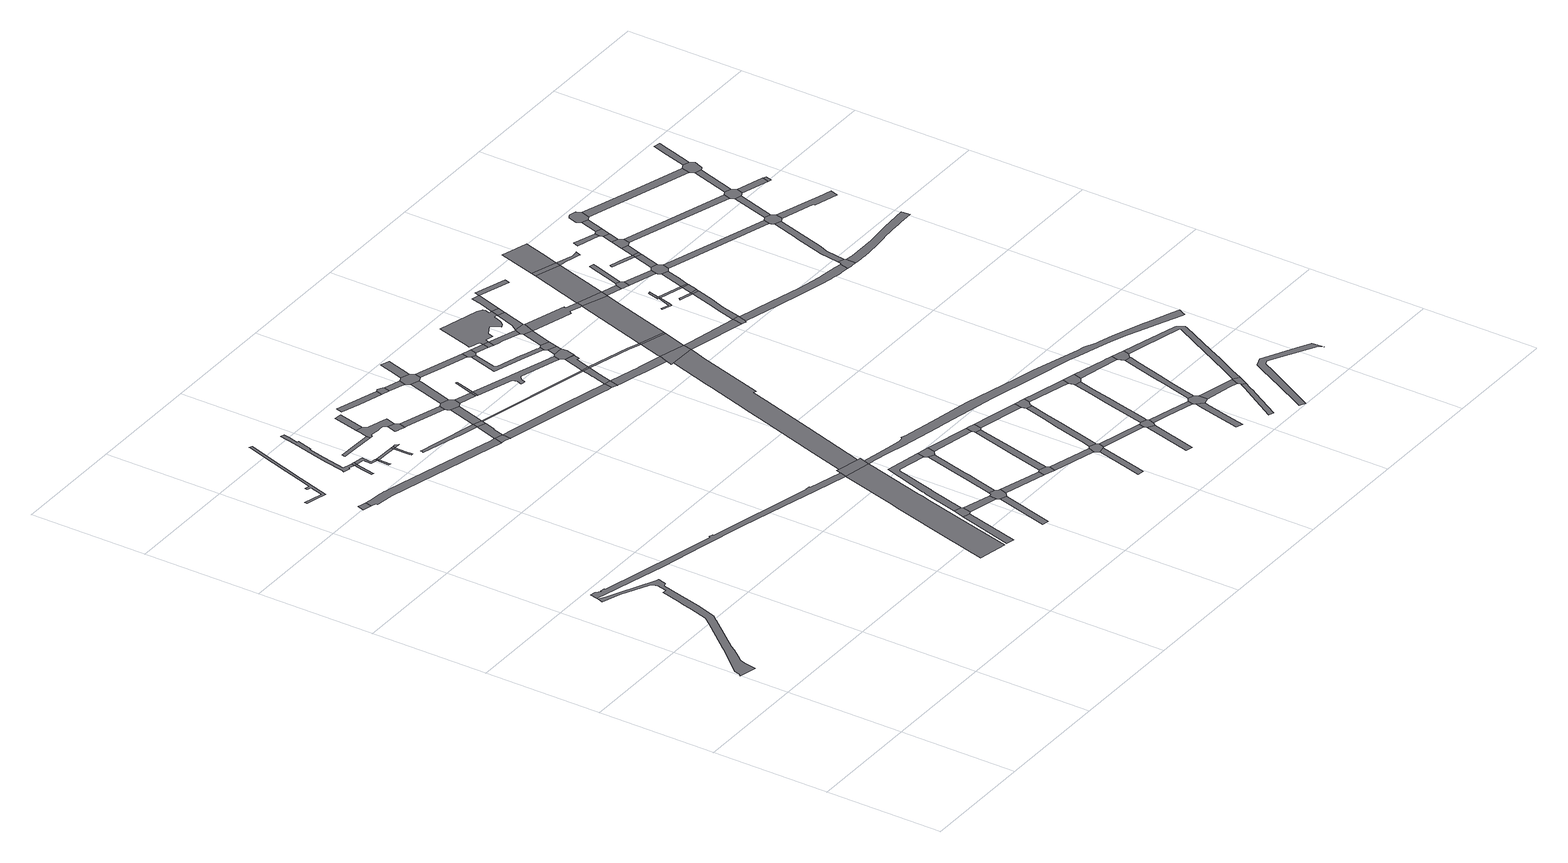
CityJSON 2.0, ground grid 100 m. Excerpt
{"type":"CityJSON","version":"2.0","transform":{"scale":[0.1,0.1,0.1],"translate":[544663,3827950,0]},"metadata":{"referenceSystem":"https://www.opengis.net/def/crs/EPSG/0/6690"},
"CityObjects":{
"road1":{"type":"Road","attributes":{"RoadStructureAttribute.sectionType":"1"},"geometry":[{"type":"MultiSurface","lod":"1","boundaries":[[[0,1,2,3,4,5,6,7,8,9,10,11,12,13,14,15,16,17,18,19,20,21,22,23,24,25,26,27,28,29,30,31,32,33,34,35,36,37,38,39]]]}]},
"road2":{"type":"Road","geometry":[{"type":"MultiSurface","lod":"1","boundaries":[[[40,41,42,43,44]]]}]},
"road3":{"type":"Road","attributes":{"RoadStructureAttribute.sectionType":"1"},"geometry":[{"type":"MultiSurface","lod":"1","boundaries":[[[45,46,47,48,49,50,51,52,53,54,55,56,57,58,59,60,61,62,63,64,65,66,67,68,69]]]}]},
"road4":{"type":"Road","attributes":{"RoadStructureAttribute.sectionType":"1"},"geometry":[{"type":"MultiSurface","lod":"1","boundaries":[[[70,71,72,73,74,75,76,77,78,79,80,81,82,83,84,85,86,87,88,89,90,91,92,93,94,95,96]]]}]},
"road5":{"type":"Road","geometry":[{"type":"MultiSurface","lod":"1","boundaries":[[[97,98,99,100,101,102,103,104]]]}]},
"road6":{"type":"Road","geometry":[{"type":"MultiSurface","lod":"1","boundaries":[[[105,97,104,106]]]}]},
"road7":{"type":"Road","attributes":{"RoadStructureAttribute.sectionType":"1"},"geometry":[{"type":"MultiSurface","lod":"1","boundaries":[[[107,108,109,110,111,112,113,114,115,116,117,44,43,118,119,120,121,122,123,124]]]}]},
"road8":{"type":"Road","attributes":{"RoadStructureAttribute.sectionType":"1"},"geometry":[{"type":"MultiSurface","lod":"1","boundaries":[[[125,126,106,104,127,128,129,130]]]}]},
"road9":{"type":"Road","attributes":{"RoadStructureAttribute.sectionType":"1"},"geometry":[{"type":"MultiSurface","lod":"1","boundaries":[[[131,132,133,134,135,136,137,138,139,140,141,142,97,105,143,144,145,146,147,148,149,150,151,152,153]]]}]},
"road10":{"type":"Road","geometry":[{"type":"MultiSurface","lod":"1","boundaries":[[[129,154,155,156,157,158]]]}]},
"road11":{"type":"Road","geometry":[{"type":"MultiSurface","lod":"1","boundaries":[[[130,129,158,159]]]}]},
"road12":{"type":"Road","attributes":{"RoadStructureAttribute.sectionType":"1"},"geometry":[{"type":"MultiSurface","lod":"1","boundaries":[[[160,159,158,161,162,163]]]}]},
"road13":{"type":"Road","attributes":{"RoadStructureAttribute.sectionType":"1"},"geometry":[{"type":"MultiSurface","lod":"1","boundaries":[[[164,165,166,167,168,169,170,171]]]}]},
"road14":{"type":"Road","geometry":[{"type":"MultiSurface","lod":"1","boundaries":[[[162,172,173,174,175,176,177]]]}]},
"road15":{"type":"Road","geometry":[{"type":"MultiSurface","lod":"1","boundaries":[[[163,162,177,178]]]}]},
"road16":{"type":"Road","attributes":{"RoadStructureAttribute.sectionType":"1"},"geometry":[{"type":"MultiSurface","lod":"1","boundaries":[[[179,180,181,178,177]]]}]},
"road17":{"type":"Road","attributes":{"RoadStructureAttribute.sectionType":"1"},"geometry":[{"type":"MultiSurface","lod":"1","boundaries":[[[182,183,184,185,186]]]}]},
"road18":{"type":"Road","geometry":[{"type":"MultiSurface","lod":"1","boundaries":[[[187,188,189,190,171,170,191,192,193,194,195,196,197,198,199,200,201,202,203,204,205,206,207]]]}]},
"road19":{"type":"Road","attributes":{"RoadStructureAttribute.sectionType":"1"},"geometry":[{"type":"MultiSurface","lod":"1","boundaries":[[[208,209,210,211,212,213,214,215,216,217,218]]]}]},
"road20":{"type":"Road","attributes":{"RoadStructureAttribute.sectionType":"1"},"geometry":[{"type":"MultiSurface","lod":"1","boundaries":[[[219,220,187,207,221,222]]]}]},
"road21":{"type":"Road","attributes":{"function":"3","RoadStructureAttribute.sectionType":"1"},"geometry":[{"type":"MultiSurface","lod":"1","boundaries":[[[95,223,224,225,226,227,228,229,230,231,232,233,234,235]]]}]},
"road22":{"type":"Road","attributes":{"RoadStructureAttribute.sectionType":"1"},"geometry":[{"type":"MultiSurface","lod":"1","boundaries":[[[199,236,237,238,239,240,241,242,243,200]]]}]},
"road23":{"type":"Road","geometry":[{"type":"MultiSurface","lod":"1","boundaries":[[[244,182,186,245,246,247]]]}]},
"road24":{"type":"Road","geometry":[{"type":"MultiSurface","lod":"1","boundaries":[[[124,123,248,249,250,251,252,253,254]]]}]},
"road25":{"type":"Road","attributes":{"RoadStructureAttribute.sectionType":"1"},"geometry":[{"type":"MultiSurface","lod":"1","boundaries":[[[217,255,256,124,254,257,258,259]]]}]},
"road26":{"type":"Road","attributes":{"RoadStructureAttribute.sectionType":"1"},"geometry":[{"type":"MultiSurface","lod":"1","boundaries":[[[241,240,260,261,262,263]]]}]},
"road27":{"type":"Road","attributes":{"RoadStructureAttribute.sectionType":"1"},"geometry":[{"type":"MultiSurface","lod":"1","boundaries":[[[246,245,264,265]]]}]},
"road28":{"type":"Road","attributes":{"RoadStructureAttribute.sectionType":"1"},"geometry":[{"type":"MultiSurface","lod":"1","boundaries":[[[266,267,268,269]]]}]},
"road29":{"type":"Road","geometry":[{"type":"MultiSurface","lod":"1","boundaries":[[[218,217,259,270,271]]]}]},
"road30":{"type":"Road","attributes":{"RoadStructureAttribute.sectionType":"1"},"geometry":[{"type":"MultiSurface","lod":"1","boundaries":[[[272,273,274,275,276,277]]]}]},
"road31":{"type":"Road","attributes":{"RoadStructureAttribute.sectionType":"1"},"geometry":[{"type":"MultiSurface","lod":"1","boundaries":[[[278,218,271,279,280]]]}]},
"road32":{"type":"Road","geometry":[{"type":"MultiSurface","lod":"1","boundaries":[[[281,282,265,264,266,269,283,284,285,286]]]}]},
"road33":{"type":"Road","attributes":{"function":"1","RoadStructureAttribute.sectionType":"6"},"geometry":[{"type":"MultiSurface","lod":"1","boundaries":[[[287,288,289,290,291,292,244,247,293,294,295,296,297,298,299,300]]]}]},
"road34":{"type":"Road","geometry":[{"type":"MultiSurface","lod":"1","boundaries":[[[301,302,303,263,262,304,278,280,305,306,307,308]]]}]},
"road35":{"type":"Road","geometry":[{"type":"MultiSurface","lod":"1","boundaries":[[[309,96,95,235,310,311,312,313]]]}]},
"road36":{"type":"Road","geometry":[{"type":"MultiSurface","lod":"1","boundaries":[[[314,277,276,315,316,317]]]}]},
"road37":{"type":"Road","attributes":{"RoadStructureAttribute.sectionType":"1"},"geometry":[{"type":"MultiSurface","lod":"1","boundaries":[[[306,305,318,319]]]}]},
"road38":{"type":"Road","attributes":{"RoadStructureAttribute.sectionType":"1"},"geometry":[{"type":"MultiSurface","lod":"1","boundaries":[[[320,321,301,308,322,323]]]}]},
"road39":{"type":"Road","attributes":{"RoadStructureAttribute.sectionType":"1"},"geometry":[{"type":"MultiSurface","lod":"1","boundaries":[[[316,315,324,325]]]}]},
"road40":{"type":"Road","attributes":{"RoadStructureAttribute.sectionType":"1"},"geometry":[{"type":"MultiSurface","lod":"1","boundaries":[[[326,327,328,254,253,329,330,331,332,333]]]}]},
"road41":{"type":"Road","attributes":{"function":"1","RoadStructureAttribute.sectionType":"6"},"geometry":[{"type":"MultiSurface","lod":"1","boundaries":[[[334,335,336,337,281,286,338,339,340,341]]]}]},
"road42":{"type":"Road","attributes":{"RoadStructureAttribute.sectionType":"1"},"geometry":[{"type":"MultiSurface","lod":"1","boundaries":[[[342,284,283,343,344]]]}]},
"road43":{"type":"Road","geometry":[{"type":"MultiSurface","lod":"1","boundaries":[[[319,318,345,346]]]}]},
"road44":{"type":"Road","geometry":[{"type":"MultiSurface","lod":"1","boundaries":[[[347,348,325,324,349,320,323,350,351,352,353,354]]]}]},
"road45":{"type":"Road","geometry":[{"type":"MultiSurface","lod":"1","boundaries":[[[355,356,357,319,346]]]}]},
"road46":{"type":"Road","attributes":{"RoadStructureAttribute.sectionType":"1"},"geometry":[{"type":"MultiSurface","lod":"1","boundaries":[[[358,271,270,359,360]]]}]},
"road47":{"type":"Road","attributes":{"RoadStructureAttribute.sectionType":"1"},"geometry":[{"type":"MultiSurface","lod":"1","boundaries":[[[361,362,363,347,354,364,365,366]]]}]},
"road48":{"type":"Road","geometry":[{"type":"MultiSurface","lod":"1","boundaries":[[[367,300,299,334,341,368,369,370]]]}]},
"road49":{"type":"Road","geometry":[{"type":"MultiSurface","lod":"1","boundaries":[[[371,344,343,372,373,374,375]]]}]},
"road50":{"type":"Road","attributes":{"RoadStructureAttribute.sectionType":"1"},"geometry":[{"type":"MultiSurface","lod":"1","boundaries":[[[352,351,376,377,378]]]}]},
"road51":{"type":"Road","attributes":{"RoadStructureAttribute.sectionType":"1"},"geometry":[{"type":"MultiSurface","lod":"1","boundaries":[[[379,380,381,382,346,345,383,384,385,386,387,388,389,390,391,392,393,394]]]}]},
"road52":{"type":"Road","attributes":{"function":"1","RoadStructureAttribute.sectionType":"6"},"geometry":[{"type":"MultiSurface","lod":"1","boundaries":[[[395,396,397,398,371,375,399,400,401,402]]]}]},
"road53":{"type":"Road","attributes":{"RoadStructureAttribute.sectionType":"1"},"geometry":[{"type":"MultiSurface","lod":"1","boundaries":[[[374,373,403,404]]]}]},
"road54":{"type":"Road","geometry":[{"type":"MultiSurface","lod":"1","boundaries":[[[405,370,369,406,407]]]}]},
"road55":{"type":"Road","attributes":{"function":"3"},"geometry":[{"type":"MultiSurface","lod":"1","boundaries":[[[408,409,410,411,412,413,414,313,312,415,416,417,418,419,420,421,422,423,424,425]]]}]},
"road56":{"type":"Road","geometry":[{"type":"MultiSurface","lod":"1","boundaries":[[[333,332,426,427,428,429]]]}]},
"road57":{"type":"Road","attributes":{"RoadStructureAttribute.sectionType":"1"},"geometry":[{"type":"MultiSurface","lod":"1","boundaries":[[[430,431,432,433,434,435]]]}]},
"road58":{"type":"Road","attributes":{"RoadStructureAttribute.sectionType":"1"},"geometry":[{"type":"MultiSurface","lod":"1","boundaries":[[[359,436,437,438,439,440,333,429,441,442]]]}]},
"road59":{"type":"Road","geometry":[{"type":"MultiSurface","lod":"1","boundaries":[[[378,377,443,444,445,446]]]}]},
"road60":{"type":"Road","geometry":[{"type":"MultiSurface","lod":"1","boundaries":[[[360,359,442,447]]]}]},
"road61":{"type":"Road","attributes":{"RoadStructureAttribute.sectionType":"1"},"geometry":[{"type":"MultiSurface","lod":"1","boundaries":[[[443,448,449,450,451,452,453,454,455,456,457,458,459,460,461,444]]]}]},
"road62":{"type":"Road","geometry":[{"type":"MultiSurface","lod":"1","boundaries":[[[462,404,403,435,434,463,464,465]]]}]},
"road63":{"type":"Road","geometry":[{"type":"MultiSurface","lod":"1","boundaries":[[[466,407,406,467,395,402,468,469,470]]]}]},
"road64":{"type":"Road","geometry":[{"type":"MultiSurface","lod":"1","boundaries":[[[446,445,471,472]]]}]},
"road65":{"type":"Road","attributes":{"RoadStructureAttribute.sectionType":"1"},"geometry":[{"type":"MultiSurface","lod":"1","boundaries":[[[473,360,447,474,475,476]]]}]},
"road66":{"type":"Road","attributes":{"RoadStructureAttribute.sectionType":"1"},"geometry":[{"type":"MultiSurface","lod":"1","boundaries":[[[477,478,479,429,428,480,481,482,483,484,485]]]}]},
"road67":{"type":"Road","geometry":[{"type":"MultiSurface","lod":"1","boundaries":[[[472,471,486,487]]]}]},
"road68":{"type":"Road","attributes":{"RoadStructureAttribute.sectionType":"1"},"geometry":[{"type":"MultiSurface","lod":"1","boundaries":[[[473,476,488]]]}]},
"road69":{"type":"Road","geometry":[{"type":"MultiSurface","lod":"1","boundaries":[[[489,490,491,394,393,492,473,488]]]}]},
"road70":{"type":"Road","attributes":{"RoadStructureAttribute.sectionType":"1"},"geometry":[{"type":"MultiSurface","lod":"1","boundaries":[[[493,491,490,494,495]]]}]},
"road71":{"type":"Road","geometry":[{"type":"MultiSurface","lod":"1","boundaries":[[[496,455,454,493,495,497]]]}]},
"road72":{"type":"Road","attributes":{"RoadStructureAttribute.sectionType":"1"},"geometry":[{"type":"MultiSurface","lod":"1","boundaries":[[[498,447,442,499,500,501]]]}]},
"road73":{"type":"Road","attributes":{"RoadStructureAttribute.sectionType":"1"},"geometry":[{"type":"MultiSurface","lod":"1","boundaries":[[[502,503,504,505,506,507,462,465,508,509,510,511,512,513]]]}]},
"road74":{"type":"Road","attributes":{"RoadStructureAttribute.sectionType":"1"},"geometry":[{"type":"MultiSurface","lod":"1","boundaries":[[[464,463,514,515]]]}]},
"road75":{"type":"Road","attributes":{"RoadStructureAttribute.sectionType":"1"},"geometry":[{"type":"MultiSurface","lod":"1","boundaries":[[[516,487,486,517,518,519,520]]]}]},
"road76":{"type":"Road","geometry":[{"type":"MultiSurface","lod":"1","boundaries":[[[521,470,469,522,523]]]}]},
"road77":{"type":"Road","attributes":{"RoadStructureAttribute.sectionType":"1"},"geometry":[{"type":"MultiSurface","lod":"1","boundaries":[[[524,525,496,497,526]]]}]},
"road78":{"type":"Road","attributes":{"RoadStructureAttribute.sectionType":"1"},"geometry":[{"type":"MultiSurface","lod":"1","boundaries":[[[527,528,529,530,531]]]}]},
"road79":{"type":"Road","geometry":[{"type":"MultiSurface","lod":"1","boundaries":[[[532,533,534,535,536,537,538,539,540,541,542,543,544,545,546,472,487,547,548,549,550,551,552,553,554,555,556,557,558,559]]]}]},
"road80":{"type":"Road","geometry":[{"type":"MultiSurface","lod":"1","boundaries":[[[520,519,524,526,560,561,562]]]}]},
"road81":{"type":"Road","geometry":[{"type":"MultiSurface","lod":"1","boundaries":[[[485,484,563,564,408,425,565]]]}]},
"road82":{"type":"Road","geometry":[{"type":"MultiSurface","lod":"1","boundaries":[[[566,567,515,514,527,531,568,569,570]]]}]},
"road83":{"type":"Road","geometry":[{"type":"MultiSurface","lod":"1","boundaries":[[[523,522,502,513,571,572,573]]]}]},
"road84":{"type":"Road","attributes":{"RoadStructureAttribute.sectionType":"1"},"geometry":[{"type":"MultiSurface","lod":"1","boundaries":[[[558,574,562,561,575]]]}]},
"road85":{"type":"Road","attributes":{"function":"3","RoadStructureAttribute.sectionType":"1"},"geometry":[{"type":"MultiSurface","lod":"1","boundaries":[[[500,576,577,485,565,578,579]]]}]},
"road86":{"type":"Road","geometry":[{"type":"MultiSurface","lod":"1","boundaries":[[[501,500,579,580]]]}]},
"road87":{"type":"Road","geometry":[{"type":"MultiSurface","lod":"1","boundaries":[[[559,558,575,581]]]}]},
"road88":{"type":"Road","geometry":[{"type":"MultiSurface","lod":"1","boundaries":[[[582,583,584,560,526,585,586,587,588,589,590]]]}]},
"road89":{"type":"Road","attributes":{"RoadStructureAttribute.sectionType":"1"},"geometry":[{"type":"MultiSurface","lod":"1","boundaries":[[[591,592,559,581,593]]]}]},
"road90":{"type":"Road","attributes":{"RoadStructureAttribute.sectionType":"1"},"geometry":[{"type":"MultiSurface","lod":"1","boundaries":[[[594,569,568,595,596,597]]]}]},
"road91":{"type":"Road","attributes":{"RoadStructureAttribute.sectionType":"1"},"geometry":[{"type":"MultiSurface","lod":"1","boundaries":[[[598,599,600,601,602,603,566,570,604,605,606,607,608,609]]]}]},
"road92":{"type":"Road","geometry":[{"type":"MultiSurface","lod":"1","boundaries":[[[610,573,572,611,612,613]]]}]},
"road93":{"type":"Road","attributes":{"RoadStructureAttribute.sectionType":"1"},"geometry":[{"type":"MultiSurface","lod":"1","boundaries":[[[614,615,616,617,618,619,620,621,622,623,624,625,626,627,628,629,630,631,632,633,634,635,636,637,638,639,640,641,642,643,644,645,646,647,648,649,650,651,652,653,654,310,235]]]}]},
"road94":{"type":"Road","attributes":{"RoadStructureAttribute.sectionType":"1"},"geometry":[{"type":"MultiSurface","lod":"1","boundaries":[[[655,565,425,656,657,658]]]}]},
"road95":{"type":"Road","attributes":{"RoadStructureAttribute.sectionType":"1"},"geometry":[{"type":"MultiSurface","lod":"1","boundaries":[[[659,660,661,662,663,664,665,666]]]}]},
"road96":{"type":"Road","attributes":{"function":"3","RoadStructureAttribute.sectionType":"1"},"geometry":[{"type":"MultiSurface","lod":"1","boundaries":[[[589,667,668,501,580,669,670]]]}]},
"road97":{"type":"Road","geometry":[{"type":"MultiSurface","lod":"1","boundaries":[[[671,597,596,659,666,672,673,674,675,676,677]]]}]},
"road98":{"type":"Road","geometry":[{"type":"MultiSurface","lod":"1","boundaries":[[[678,679,680,593]]]}]},
"road99":{"type":"Road","geometry":[{"type":"MultiSurface","lod":"1","boundaries":[[[613,612,681,598,609,682,683]]]}]},
"road100":{"type":"Road","geometry":[{"type":"MultiSurface","lod":"1","boundaries":[[[590,589,670,684,685]]]}]},
"road101":{"type":"Road","geometry":[{"type":"MultiSurface","lod":"1","boundaries":[[[658,657,686,687,688,689,690,691,692,693]]]}]},
"road102":{"type":"Road","attributes":{"RoadStructureAttribute.sectionType":"1"},"geometry":[{"type":"MultiSurface","lod":"1","boundaries":[[[694,695,696,697,698,699,700,701,702,703]]]}]},
"road103":{"type":"Road","geometry":[{"type":"MultiSurface","lod":"1","boundaries":[[[704,705,706,707,708,709,710,711,712]]]}]},
"road104":{"type":"Road","attributes":{"RoadStructureAttribute.sectionType":"1"},"geometry":[{"type":"MultiSurface","lod":"1","boundaries":[[[713,675,674,714,715,716]]]}]},
"road105":{"type":"Road","attributes":{"RoadStructureAttribute.sectionType":"1"},"geometry":[{"type":"MultiSurface","lod":"1","boundaries":[[[717,718,719,720,721,722,671,677,723,724,725,726,727]]]}]},
"road106":{"type":"Road","attributes":{"function":"3","RoadStructureAttribute.sectionType":"1"},"geometry":[{"type":"MultiSurface","lod":"1","boundaries":[[[728,729,590,685,730,731]]]}]},
"road107":{"type":"Road","geometry":[{"type":"MultiSurface","lod":"1","boundaries":[[[732,733,704,712,734]]]}]},
"road108":{"type":"Road","attributes":{"RoadStructureAttribute.sectionType":"6"},"geometry":[{"type":"MultiSurface","lod":"1","boundaries":[[[735,685,684,736,737,738]]]}]},
"road109":{"type":"Road","geometry":[{"type":"MultiSurface","lod":"1","boundaries":[[[739,740,683,682,741,742,743]]]}]},
"road110":{"type":"Road","attributes":{"RoadStructureAttribute.sectionType":"1"},"geometry":[{"type":"MultiSurface","lod":"1","boundaries":[[[744,745,746,747,748,749,658,693,750,751,752,753,754]]]}]},
"road111":{"type":"Road","attributes":{"RoadStructureAttribute.sectionType":"1"},"geometry":[{"type":"MultiSurface","lod":"1","boundaries":[[[755,756,757,758,732,734]]]}]},
"road112":{"type":"Road","geometry":[{"type":"MultiSurface","lod":"1","boundaries":[[[759,760,744,761]]]}]},
"road113":{"type":"Road","geometry":[{"type":"MultiSurface","lod":"1","boundaries":[[[762,738,737,763,764,765]]]}]},
"road114":{"type":"Road","attributes":{"RoadStructureAttribute.sectionType":"1"},"geometry":[{"type":"MultiSurface","lod":"1","boundaries":[[[734,712,766,767]]]}]},
"road115":{"type":"Road","geometry":[{"type":"MultiSurface","lod":"1","boundaries":[[[716,715,768,694,703,769,770,771]]]}]},
"road116":{"type":"Road","geometry":[{"type":"MultiSurface","lod":"1","boundaries":[[[772,728,731,773]]]}]},
"road117":{"type":"Road","geometry":[{"type":"MultiSurface","lod":"1","boundaries":[[[761,744,754,774,775]]]}]},
"road118":{"type":"Road","attributes":{"RoadStructureAttribute.sectionType":"1"},"geometry":[{"type":"MultiSurface","lod":"1","boundaries":[[[766,776,761,775,777,778,779]]]}]},
"road119":{"type":"Road","attributes":{"RoadStructureAttribute.sectionType":"1"},"geometry":[{"type":"MultiSurface","lod":"1","boundaries":[[[780,781,782,783,784,785,786,787,788,762,765]]]}]},
"road120":{"type":"Road","geometry":[{"type":"MultiSurface","lod":"1","boundaries":[[[743,742,717,727,789,790,791]]]}]},
"road121":{"type":"Road","geometry":[{"type":"MultiSurface","lod":"1","boundaries":[[[767,766,779,792]]]}]},
"road122":{"type":"Road","attributes":{"RoadStructureAttribute.sectionType":"1"},"geometry":[{"type":"MultiSurface","lod":"1","boundaries":[[[764,763,793,794,795]]]}]},
"road123":{"type":"Road","attributes":{"function":"3","RoadStructureAttribute.sectionType":"1"},"geometry":[{"type":"MultiSurface","lod":"1","boundaries":[[[796,797,772,773,798,799,800]]]}]},
"road124":{"type":"Road","attributes":{"RoadStructureAttribute.sectionType":"1"},"geometry":[{"type":"MultiSurface","lod":"1","boundaries":[[[801,767,792,802,803,804,805,806]]]}]},
"road125":{"type":"Road","attributes":{"RoadStructureAttribute.sectionType":"1"},"geometry":[{"type":"MultiSurface","lod":"1","boundaries":[[[807,808,809,810,811,812,813,814,815,816,817,818,819,773,731]]]}]},
"road126":{"type":"Road","attributes":{"RoadStructureAttribute.sectionType":"1"},"geometry":[{"type":"MultiSurface","lod":"1","boundaries":[[[820,821,822,823,824,689,688,825,826,827,828,829,830,831,832,833,834,835,836]]]}]},
"road127":{"type":"Road","attributes":{"RoadStructureAttribute.sectionType":"1"},"geometry":[{"type":"MultiSurface","lod":"1","boundaries":[[[837,838,839,840,841,842,843,844,845,846,847,848,849,850,851,852,853,854,855,856,857,858,859]]]}]},
"road128":{"type":"Road","geometry":[{"type":"MultiSurface","lod":"1","boundaries":[[[860,861,862,795,794,863,864,801,806,865,866,867,868,869]]]}]},
"road129":{"type":"Road","attributes":{"RoadStructureAttribute.sectionType":"1"},"geometry":[{"type":"MultiSurface","lod":"1","boundaries":[[[870,871,872,873,874,875,876,877,878,879,791,790,880,881,882,883,884,885,886,771,770]]]}]},
"road130":{"type":"Road","geometry":[{"type":"MultiSurface","lod":"1","boundaries":[[[887,888,889,890,891,892,893]]]}]},
"road131":{"type":"Road","attributes":{"RoadStructureAttribute.sectionType":"1"},"geometry":[{"type":"MultiSurface","lod":"1","boundaries":[[[892,894,860,869,895]]]}]},
"road132":{"type":"Road","geometry":[{"type":"MultiSurface","lod":"1","boundaries":[[[893,892,895,896]]]}]},
"road133":{"type":"Road","attributes":{"RoadStructureAttribute.sectionType":"1"},"geometry":[{"type":"MultiSurface","lod":"1","boundaries":[[[897,893,896,898]]]}]},
"road134":{"type":"Road","geometry":[{"type":"MultiSurface","lod":"1","boundaries":[[[899,900,901,902,903]]]}]},
"road135":{"type":"Road","geometry":[{"type":"MultiSurface","lod":"1","boundaries":[[[904,897,898,905,906,907]]]}]},
"road136":{"type":"Road","attributes":{"RoadStructureAttribute.sectionType":"1"},"geometry":[{"type":"MultiSurface","lod":"1","boundaries":[[[908,904,907,909]]]}]},
"road137":{"type":"Road","geometry":[{"type":"MultiSurface","lod":"1","boundaries":[[[910,903,902,908,909,911]]]}]},
"road138":{"type":"Road","attributes":{"RoadStructureAttribute.sectionType":"1"},"geometry":[{"type":"MultiSurface","lod":"1","boundaries":[[[912,910,911,913]]]}]},
"road139":{"type":"Road","attributes":{"RoadStructureAttribute.sectionType":"1"},"geometry":[{"type":"MultiSurface","lod":"1","boundaries":[[[914,868,867,915,916,917]]]}]},
"road140":{"type":"Road","geometry":[{"type":"MultiSurface","lod":"1","boundaries":[[[918,919,920,921,922,923,924,836,835,925,926,927,928,929,930,931,932,933,934]]]}]},
"road141":{"type":"Road","geometry":[{"type":"MultiSurface","lod":"1","boundaries":[[[935,936,937,938,939,912,913,940,941,942]]]}]},
"road142":{"type":"Road","attributes":{"RoadStructureAttribute.sectionType":"1"},"geometry":[{"type":"MultiSurface","lod":"1","boundaries":[[[943,944,945,946,947,948,918,934,949,950,951]]]}]},
"road143":{"type":"Road","attributes":{"RoadStructureAttribute.sectionType":"1"},"geometry":[{"type":"MultiSurface","lod":"1","boundaries":[[[906,905,952,953]]]}]},
"road144":{"type":"Road","attributes":{"RoadStructureAttribute.sectionType":"1"},"geometry":[{"type":"MultiSurface","lod":"1","boundaries":[[[954,955,956,957,958,959,960,928,927,961,962,963,964,965,966,967,968,969,970,971,972,973,974,975,976,977,978]]]}]},
"road145":{"type":"Road","geometry":[{"type":"MultiSurface","lod":"1","boundaries":[[[979,917,916,980,981,943,951,982,983,984,985,986,987,988]]]}]},
"road146":{"type":"Road","attributes":{"RoadStructureAttribute.sectionType":"1"},"geometry":[{"type":"MultiSurface","lod":"1","boundaries":[[[989,990,941,940,991,992]]]}]},
"road147":{"type":"Road","attributes":{"RoadStructureAttribute.sectionType":"1"},"geometry":[{"type":"MultiSurface","lod":"1","boundaries":[[[993,979,988,994]]]}]},
"road148":{"type":"Road","geometry":[{"type":"MultiSurface","lod":"1","boundaries":[[[995,953,952,993,994,996,997,998,999,1000,1001,1002]]]}]},
"road149":{"type":"Road","attributes":{"RoadStructureAttribute.sectionType":"1"},"geometry":[{"type":"MultiSurface","lod":"1","boundaries":[[[1003,985,984,1004,1005,1006,1007]]]}]},
"road150":{"type":"Road","attributes":{"RoadStructureAttribute.sectionType":"1"},"geometry":[{"type":"MultiSurface","lod":"1","boundaries":[[[1008,995,1002,1009]]]}]},
"road151":{"type":"Road","attributes":{"RoadStructureAttribute.sectionType":"1"},"geometry":[{"type":"MultiSurface","lod":"1","boundaries":[[[999,998,1010,1011]]]}]},
"road152":{"type":"Road","geometry":[{"type":"MultiSurface","lod":"1","boundaries":[[[1012,992,991,1008,1009,1013,1014,1015,1016,1017]]]}]},
"road153":{"type":"Road","geometry":[{"type":"MultiSurface","lod":"1","boundaries":[[[1011,1010,1018,1019]]]}]},
"road154":{"type":"Road","attributes":{"RoadStructureAttribute.sectionType":"1"},"geometry":[{"type":"MultiSurface","lod":"1","boundaries":[[[1020,1021,1012,1017,1022,1023,1024]]]}]}
},
"vertices":[
[459,2773,0],[678,2663,0],[701,2636,0],[708,2623,0],[711,2613,0],[687,2518,0],[655,2525,0],[630,2431,0],[606,2342,0],[599,2322,0],[571,2218,0],[532,2072,0],[524,2062,0],[473,2000,0],[253,1736,0],[223,1699,0],[30,1484,0],[21,1439,0],[1,1417,0],[146,1380,0],[160,1468,0],[170,1508,0],[182,1536,0],[202,1556,0],[278,1652,0],[305,1697,0],[545,1987,0],[547,1990,0],[587,2037,0],[637,2202,0],[660,2278,0],[692,2410,0],[731,2565,0],[764,2579,0],[785,2647,0],[763,2654,0],[468,2798,0],[373,2842,0],[316,2874,0],[300,2827,0],
[451,5044,0],[417,5052,0],[397,4994,0],[474,4976,0],[490,5034,0],
[660,6171,0],[658,6166,0],[579,5906,0],[533,5763,0],[489,5623,0],[455,5521,0],[450,5507,0],[413,5517,0],[410,5507,0],[408,5497,0],[443,5485,0],[407,5367,0],[250,5412,0],[243,5389,0],[371,5357,0],[387,5354,0],[424,5345,0],[466,5482,0],[475,5510,0],[476,5514,0],[509,5618,0],[572,5814,0],[635,5999,0],[682,6158,0],[684,6162,0],
[2463,2418,0],[2465,2426,0],[2430,2430,0],[2430,2425,0],[2420,2425,0],[1516,2644,0],[1518,2656,0],[1486,2666,0],[1481,2653,0],[1147,2733,0],[456,2906,0],[456,2911,0],[418,2920,0],[418,2910,0],[378,2942,0],[333,2952,0],[318,2886,0],[323,2885,0],[387,2866,0],[647,2799,0],[958,2720,0],[1340,2632,0],[1742,2537,0],[2135,2439,0],[2445,2355,0],[2732,2279,0],[2753,2338,0],
[879,5387,0],[862,5312,0],[843,5214,0],[851,5210,0],[858,5207,0],[858,5208,0],[884,5322,0],[899,5382,0],
[885,5415,0],[911,5410,0],
[1711,4737,0],[1558,4777,0],[1195,4871,0],[735,4993,0],[719,4997,0],[712,4999,0],[693,5004,0],[689,5005,0],[649,5010,0],[567,5020,0],[533,5025,0],[517,4965,0],[515,4947,0],[525,4945,0],[675,4926,0],[1488,4714,0],[1730,4651,0],[1754,4727,0],
[987,5310,0],[991,5395,0],[971,5373,0],[967,5298,0],[1025,5283,0],[1028,5303,0],
[915,6062,0],[881,5918,0],[867,5854,0],[851,5790,0],[821,5664,0],[802,5591,0],[766,5423,0],[763,5416,0],[759,5403,0],[816,5389,0],[819,5396,0],[821,5401,0],[798,5436,0],[846,5639,0],[879,5783,0],[880,5787,0],[892,5784,0],[925,5907,0],[926,5912,0],[917,5914,0],[913,5914,0],[933,6000,0],[946,6049,0],
[1023,5181,0],[1031,5177,0],[1038,5173,0],[1038,5177,0],[1040,5278,0],
[1044,5300,0],
[1065,5296,0],[1130,5274,0],[1227,5273,0],[1227,5294,0],
[1110,5536,0],[945,5542,0],[942,5526,0],[940,5510,0],[942,5510,0],[1070,5506,0],[1259,5499,0],[1260,5530,0],
[1224,5128,0],[1226,5113,0],[1234,5114,0],[1241,5115,0],[1241,5185,0],[1245,5270,0],
[1254,5293,0],
[1256,5270,0],[1297,5271,0],[1275,5293,0],
[2740,1252,0],[2708,1141,0],[2605,779,0],[2674,766,0],[2802,1234,0],
[1290,5641,0],[1281,5602,0],[1269,5557,0],[1261,5533,0],[1283,5498,0],[1297,5516,0],[1347,5509,0],[1379,5507,0],[1392,5507,0],[1442,5510,0],[1448,5500,0],[1449,5497,0],[1461,5477,0],[1517,5458,0],[1530,5498,0],[1544,5542,0],[1523,5548,0],[1378,5589,0],[1369,5591,0],[1362,5603,0],[1348,5627,0],
[1651,5007,0],[1644,5009,0],[1457,5054,0],[1315,5089,0],[1313,5089,0],[1309,5075,0],[1305,5061,0],[1593,4981,0],[1641,4968,0],[1815,4923,0],[1828,4965,0],
[1345,5862,0],[1334,5816,0],[1394,5817,0],[1402,5852,0],
[2593,1782,0],[2582,1740,0],[2569,1697,0],[2430,1198,0],[2336,833,0],[2580,783,0],[2684,1180,0],[2791,1585,0],[2813,1662,0],[2819,1684,0],[2824,1705,0],[2959,2198,0],[2969,2233,0],
[1448,5438,0],[1434,5393,0],[1459,5385,0],[1463,5384,0],[1521,5366,0],[1539,5423,0],[1531,5436,0],[1529,5439,0],
[2768,1351,0],[2824,1247,0],[2841,1317,0],[2833,1332,0],
[1732,4651,0],[1733,4651,0],[1762,4649,0],[1803,4638,0],[1818,4630,0],[1819,4629,0],[1827,4707,0],
[1788,4837,0],[1784,4824,0],[1856,4803,0],[1860,4802,0],[1890,4899,0],
[1544,5359,0],[1730,5302,0],[1886,5253,0],[1904,5310,0],
[3080,1184,0],[3089,1247,0],
[3097,1160,0],[2972,702,0],[3027,690,0],[3150,1138,0],
[1900,4931,0],[1904,4943,0],
[1791,5821,0],[1458,5927,0],[1440,5870,0],[1602,5819,0],[1805,5757,0],[1822,5811,0],
[1906,5217,0],[1908,4956,0],[1982,5192,0],
[3120,1272,0],[3114,1250,0],[3187,1171,0],[3204,1230,0],[3184,1235,0],[3174,1258,0],
[2983,2070,0],[2981,2071,0],[2866,1691,0],[2861,1674,0],[2858,1662,0],[2856,1656,0],[2920,1647,0],[2923,1659,0],[2927,1671,0],[3004,1954,0],[3014,1991,0],[3032,2004,0],[3275,1949,0],[3287,2012,0],
[1941,5328,0],[1940,5327,0],[1917,5316,0],[1894,5240,0],[2019,5211,0],[2038,5268,0],[2030,5281,0],[2016,5303,0],
[2763,2380,0],[2985,2283,0],[2997,2326,0],[2973,2334,0],[2785,2373,0],
[1847,5824,0],[1876,5735,0],[1893,5790,0],[1887,5802,0],
[2167,5166,0],[2184,5222,0],
[2041,5655,0],[2037,5644,0],[2110,5607,0],[2117,5631,0],
[2018,5692,0],[2036,5748,0],
[2450,4558,0],[2087,4645,0],[1934,4682,0],[1825,4628,0],[2740,4410,0],[2773,4404,0],[2813,4395,0],[2829,4467,0],
[3290,1919,0],[3204,1594,0],[3195,1558,0],[3179,1496,0],[3223,1446,0],[3245,1532,0],[3258,1582,0],[3340,1897,0],
[3485,1149,0],[3547,1070,0],[3563,1127,0],
[2184,5160,0],[2201,5217,0],
[2073,5763,0],[2037,5748,0],[2019,5691,0],[2156,5646,0],[2158,5647,0],[2174,5704,0],[2172,5705,0],[2151,5740,0],
[2251,5385,0],[2245,5386,0],[2238,5388,0],
[2875,4712,0],[2892,4692,0],[2896,4708,0],
[2143,5986,0],[2093,5824,0],[2090,5815,0],[2168,5797,0],[2177,5824,0],[2219,5962,0],
[3357,1998,0],[3375,1922,0],[3380,1925,0],[3393,1991,0],
[3585,1139,0],[3558,1067,0],[3647,1042,0],[3663,1098,0],[3650,1120,0],
[2382,5580,0],[2585,5517,0],[2602,5572,0],
[2872,5009,0],[2559,5106,0],[2539,5112,0],[2212,5214,0],[2497,5063,0],[2504,5020,0],[2495,4989,0],[2492,4980,0],[2512,4977,0],[2532,4973,0],[2536,4986,0],[2542,5011,0],[2578,5038,0],[2873,4947,0],[2926,4930,0],[2943,4987,0],
[3763,1815,0],[3675,1481,0],[3661,1428,0],[3635,1329,0],[3693,1298,0],[3717,1397,0],[3734,1466,0],[3816,1802,0],
[4017,939,0],[4039,997,0],
[3424,1985,0],[3760,1846,0],[3774,1905,0],
[3349,4200,0],[3235,3835,0],[3218,3779,0],[3102,3402,0],[3100,3398,0],[3055,3249,0],[2874,2662,0],[3143,2884,0],[3286,3349,0],[3318,3454,0],[3328,3486,0],[3355,3478,0],[3516,4014,0],[3529,4056,0],[3559,4145,0],[3567,4169,0],[3569,4175,0],[3575,4193,0],
[2828,4389,0],[2848,4380,0],[2864,4376,0],[2884,4453,0],
[3966,605,0],[3938,498,0],[3990,486,0],[4008,558,0],[4100,912,0],[4042,899,0],
[2888,4681,0],[2876,4639,0],[2862,4598,0],[2870,4594,0],[2868,4587,0],[2920,4570,0],[2955,4681,0],
[2600,5491,0],[2637,5477,0],[2665,5492,0],[2682,5547,0],
[2959,4697,0],
[2529,5243,0],[2528,5240,0],[2530,5240,0],[2808,5154,0],[2871,5135,0],[2964,5104,0],[2977,5100,0],[2990,5138,0],[2974,5143,0],[2959,5148,0],[2870,5177,0],[2820,5193,0],[2599,5261,0],[2584,5287,0],
[4064,1012,0],[4112,917,0],[4132,967,0],[4121,985,0],
[3797,1899,0],[3768,1834,0],[3825,1809,0],[3838,1819,0],[3854,1886,0],
[2780,5457,0],[2797,5512,0],
[2955,4894,0],[2999,4824,0],[3023,4817,0],[3038,4870,0],
[3163,4381,0],[3158,4383,0],[3097,4398,0],[2878,4372,0],[2894,4368,0],[3041,4330,0],[3144,4304,0],[3339,4254,0],[3368,4330,0],
[2827,5443,0],[2844,5497,0],
[3038,4872,0],
[3061,4951,0],[3060,5001,0],[2970,4999,0],[2939,4926,0],
[2991,5070,0],[3059,5019,0],[3068,5046,0],
[3017,5151,0],[3093,5127,0],
[3341,4594,0],[3336,4576,0],[3433,4540,0],[3439,4558,0],
[4249,1683,0],[4198,1497,0],[4159,1358,0],[4142,1296,0],[4110,1180,0],[4086,1094,0],[4142,1065,0],[4164,1149,0],[4195,1265,0],[4215,1344,0],[4261,1518,0],[4301,1670,0],
[4505,821,0],[4519,869,0],
[2867,5490,0],[2868,5430,0],[2912,5416,0],[3061,5368,0],[3090,5421,0],
[4018,1849,0],[4239,1726,0],[4255,1792,0],
[3074,5341,0],[3018,5157,0],[3151,5311,0],
[4513,796,0],[4410,384,0],[4467,370,0],[4470,379,0],[4571,764,0],
[3185,5717,0],[3194,5757,0],[3194,5767,0],[3192,5777,0],[3182,5784,0],[3167,5792,0],[3152,5799,0],[2804,5895,0],[2714,5595,0],[2709,5585,0],[2709,5577,0],[2711,5575,0],[2721,5570,0],[2794,5548,0],[2797,5533,0],[2854,5531,0],[2924,5515,0],[2940,5564,0],[3028,5612,0],[3070,5529,0],[3099,5546,0],[3122,5570,0],[3135,5592,0],[3146,5620,0],[3155,5654,0],[3183,5649,0],[3186,5643,0],[3209,5711,0],
[3192,5407,0],[3187,5417,0],[3093,5420,0],
[3333,4235,0],[3325,4206,0],[3596,4272,0],
[4545,874,0],[4528,866,0],[4593,795,0],[4610,842,0],[4600,855,0],
[4307,1694,0],[4332,1714,0],[4345,1770,0],
[3130,5479,0],[3253,5622,0],
[3375,4354,0],[3374,4349,0],[3601,4290,0],[3657,4470,0],
[3663,4488,0],
[3274,5690,0],
[3631,5257,0],[3548,5282,0],[3553,5296,0],[3439,5228,0],[3508,5208,0],[3522,5230,0],[3615,5201,0],[3636,5195,0],[3654,5250,0],
[3276,5925,0],[3248,5825,0],[3343,5906,0],
[4822,786,0],[4728,760,0],[4974,696,0],[4984,743,0],
[4718,1564,0],[4675,1393,0],[4635,1235,0],[4617,1163,0],[4584,1032,0],[4559,931,0],[4612,902,0],[4636,1001,0],[4668,1130,0],[4690,1221,0],[4738,1419,0],[4771,1551,0],
[4469,1741,0],[4623,1640,0],[4708,1618,0],[4728,1675,0],
[3027,2227,0],[3031,2226,0],[3186,2190,0],[3318,2161,0],[3662,2086,0],[3745,2069,0],[4237,1969,0],[4641,1871,0],[4978,1789,0],[5026,1775,0],[5293,1696,0],[5354,1674,0],[5509,1619,0],[5659,1556,0],[5738,1523,0],[5956,1430,0],[5972,1424,0],[5984,1448,0],[6003,1488,0],[5951,1513,0],[5738,1596,0],[5702,1610,0],[5430,1706,0],[5321,1744,0],[5291,1749,0],[5191,1793,0],[5129,1810,0],[4968,1856,0],[4714,1933,0],[4552,1971,0],[4073,2097,0],[3715,2166,0],[3439,2220,0],[3442,2225,0],[3409,2235,0],[3402,2222,0],[3397,2222,0],[3382,2217,0],[3352,2217,0],[3302,2225,0],[3229,2236,0],
[3662,4257,0],[3655,4175,0],[4073,4077,0],[4095,4167,0],
[4982,673,0],[4972,633,0],[4911,384,0],[4879,252,0],[4933,232,0],[4972,384,0],[5027,604,0],[5032,624,0],
[3633,5184,0],[3442,4568,0],[3810,4962,0],[3857,5115,0],
[5018,766,0],[5062,637,0],[5085,641,0],[5090,642,0],[5089,719,0],[5073,741,0],[5066,749,0],
[3615,5820,0],[3630,5868,0],[3358,5954,0],
[4720,1576,0],[4815,1579,0],[4833,1648,0],
[3860,5125,0],[3877,5181,0],
[4117,4066,0],[4120,4076,0],[4125,4075,0],[4148,4145,0],[4149,4148,0],[4150,4152,0],[4151,4156,0],[4151,4157,0],
[5395,545,0],[5361,489,0],[5333,445,0],[5298,387,0],[5147,144,0],[5192,126,0],[5346,388,0],[5369,426,0],[5394,470,0],[5426,523,0],
[4034,4778,0],[3998,4668,0],[3927,4689,0],[3924,4682,0],[3920,4674,0],[3921,4674,0],[4008,4648,0],[4018,4670,0],[4049,4778,0],
[5122,711,0],[5316,595,0],[5390,580,0],[5416,639,0],
[5204,1443,0],[5165,1301,0],[5116,1123,0],[5090,1027,0],[5050,880,0],[5020,772,0],[5094,850,0],[5134,994,0],[5167,1113,0],[5229,1334,0],[5255,1429,0],
[3796,5709,0],[3657,5260,0],[3880,5192,0],[4020,5639,0],
[4032,4801,0],[4026,4783,0],[4049,4796,0],
[3902,5174,0],[3885,5117,0],[3994,5084,0],[4011,5140,0],
[5133,1572,0],[5117,1576,0],[5014,1533,0],[5179,1495,0],[5195,1555,0],
[4225,4607,0],[4222,4597,0],[4171,4432,0],[4155,4381,0],[4139,4330,0],[4097,4174,0],[4151,4160,0],[4192,4317,0],[4223,4398,0],[4239,4446,0],[4282,4590,0],
[4072,4882,0],[4073,4886,0],[4064,4885,0],[4055,4883,0],
[4120,4656,0],[4103,4639,0],[4230,4624,0],
[4035,5160,0],[4068,5061,0],[4086,5118,0],[4073,5146,0],
[4260,4720,0],[4264,4735,0],
[5395,548,0],[5428,528,0],[5468,605,0],[5422,638,0],
[3809,5751,0],[4033,5681,0],
[4289,4613,0],[4290,4615,0],
[4256,4709,0],[4303,4659,0],[4305,4667,0],[4316,4702,0],
[4133,5331,0],[4157,5413,0],[4159,5418,0],[4165,5438,0],[4165,5439,0],[4146,5444,0],[4127,5449,0],[4119,5425,0],[4067,5271,0],
[5259,1443,0],[5291,1471,0],[5306,1524,0],
[4321,4717,0],
[4115,5046,0],[4312,4985,0],[4331,5043,0],
[3907,6073,0],[3836,5841,0],[4049,5733,0],[4082,5843,0],[4131,6005,0],
[4329,4946,0],[4347,4799,0],[4348,4804,0],[4364,4858,0],[4369,4872,0],[4386,4930,0],
[4027,5639,0],[4045,5638,0],[4092,5634,0],[4141,5619,0],[4217,5595,0],[4221,5595,0],[4229,5614,0],[4242,5645,0],[4227,5636,0],[4216,5636,0],[4181,5634,0],[4041,5679,0],[4040,5679,0],
[5106,3930,0],[4960,3951,0],[4928,3956,0],[4724,3992,0],[4455,4066,0],[4438,3996,0],[4664,3935,0],[4874,3887,0],[4950,3872,0],[4990,3865,0],[5016,3860,0],[5033,3858,0],[5043,3856,0],[5069,3853,0],[5098,3850,0],[5142,3846,0],[5163,3921,0],
[6072,465,0],[5762,626,0],[5682,593,0],[5681,589,0],[5632,498,0],[5595,429,0],[5574,390,0],[5566,375,0],[5545,335,0],[5382,30,0],[5435,5,0],[5598,307,0],[5619,345,0],[5644,391,0],[5647,397,0],[5683,464,0],[5730,551,0],[5732,551,0],[5765,564,0],[6077,395,0],[6142,360,0],[6158,318,0],[6154,423,0],
[4364,5062,0],[4351,5054,0],[4342,5050,0],[4317,4974,0],[4323,4961,0],[4399,4937,0],[4412,4944,0],[4424,4951,0],[4443,5008,0],[4422,5050,0],
[5521,708,0],[5609,878,0],[5670,996,0],[5833,1312,0],[5835,1329,0],[5826,1347,0],[5815,1369,0],[5800,1384,0],[5787,1391,0],[5496,1472,0],[5428,1437,0],[5785,1346,0],[5788,1334,0],[5778,1316,0],[5617,1010,0],[5568,915,0],[5476,741,0],
[4361,5289,0],[4223,5330,0],[4216,5318,0],[4209,5307,0],[4212,5306,0],[4419,5239,0],[4428,5270,0],
[4417,5235,0],[4476,5222,0],
[4485,5252,0],
[4464,5388,0],[4522,5370,0],
[4331,5724,0],[4324,5703,0],[4317,5681,0],[4516,5619,0],[4526,5662,0],
[4498,5498,0],[4561,5388,0],[4578,5444,0],[4557,5480,0],
[4527,5591,0],[4585,5573,0],
[4553,5676,0],[4611,5658,0],
[4601,5831,0],[4658,5812,0],
[4847,4884,0],[4484,4932,0],[5347,4668,0],[5362,4725,0],
[5181,3953,0],[5182,3950,0],[5182,3947,0],[5181,3944,0],[5178,3933,0],[5173,3924,0],[5167,3922,0],[5184,3841,0],[5203,3841,0],[5238,3838,0],[5242,3925,0],[5240,3926,0],[5239,3928,0],[5237,3930,0],[5236,3932,0],[5235,3935,0],[5236,3939,0],
[4641,5964,0],[4629,5958,0],[4602,5943,0],[4584,5866,0],[4593,5848,0],[4697,5832,0],[4716,5908,0],[4699,5948,0],
[5364,4633,0],[5311,4463,0],[5310,4460,0],[5290,4393,0],[5289,4389,0],[5205,4120,0],[5260,4112,0],[5288,4179,0],[5420,4612,0],
[5481,5104,0],[5495,5162,0],
[6013,3947,0],[5780,3932,0],[5565,3915,0],[5311,3915,0],[5299,3916,0],[5272,3919,0],[5246,3924,0],[5275,3837,0],[5278,3837,0],[5314,3835,0],[5327,3836,0],[5362,3836,0],[5428,3837,0],[5448,3838,0],[5522,3844,0],[5617,3852,0],[5680,3859,0],[5728,3861,0],[5779,3865,0],[5813,3867,0],[5861,3869,0],[5899,3870,0],[5943,3871,0],[5982,3872,0],[6020,3871,0],
[5398,4744,0],[5353,4655,0],[5357,4647,0],[5432,4617,0],[5448,4625,0],[5461,4631,0],[5474,4690,0],[5468,4703,0],[5462,4714,0],[5456,4726,0],
[5253,5741,0],[4897,5851,0],[5614,5549,0],[5637,5624,0],
[5497,5068,0],[5554,5052,0],
[5531,5181,0],[5567,5057,0],[5579,5063,0],[5592,5069,0],[5610,5126,0],[5602,5139,0],[5595,5151,0],[5588,5162,0],
[5865,4569,0],[5745,4543,0],[5751,4530,0],[5954,4468,0],[5975,4535,0],
[5632,5509,0],[5692,5494,0],
[5829,4996,0],[5847,5053,0],
[5675,5643,0],[5704,5500,0],[5727,5512,0],[5753,5588,0],[5738,5612,0],[5731,5624,0],
[5858,4987,0],[5876,5044,0],
[5773,5962,0],[5741,5860,0],[5787,5812,0],[5803,5860,0],[5833,5954,0]
]}
